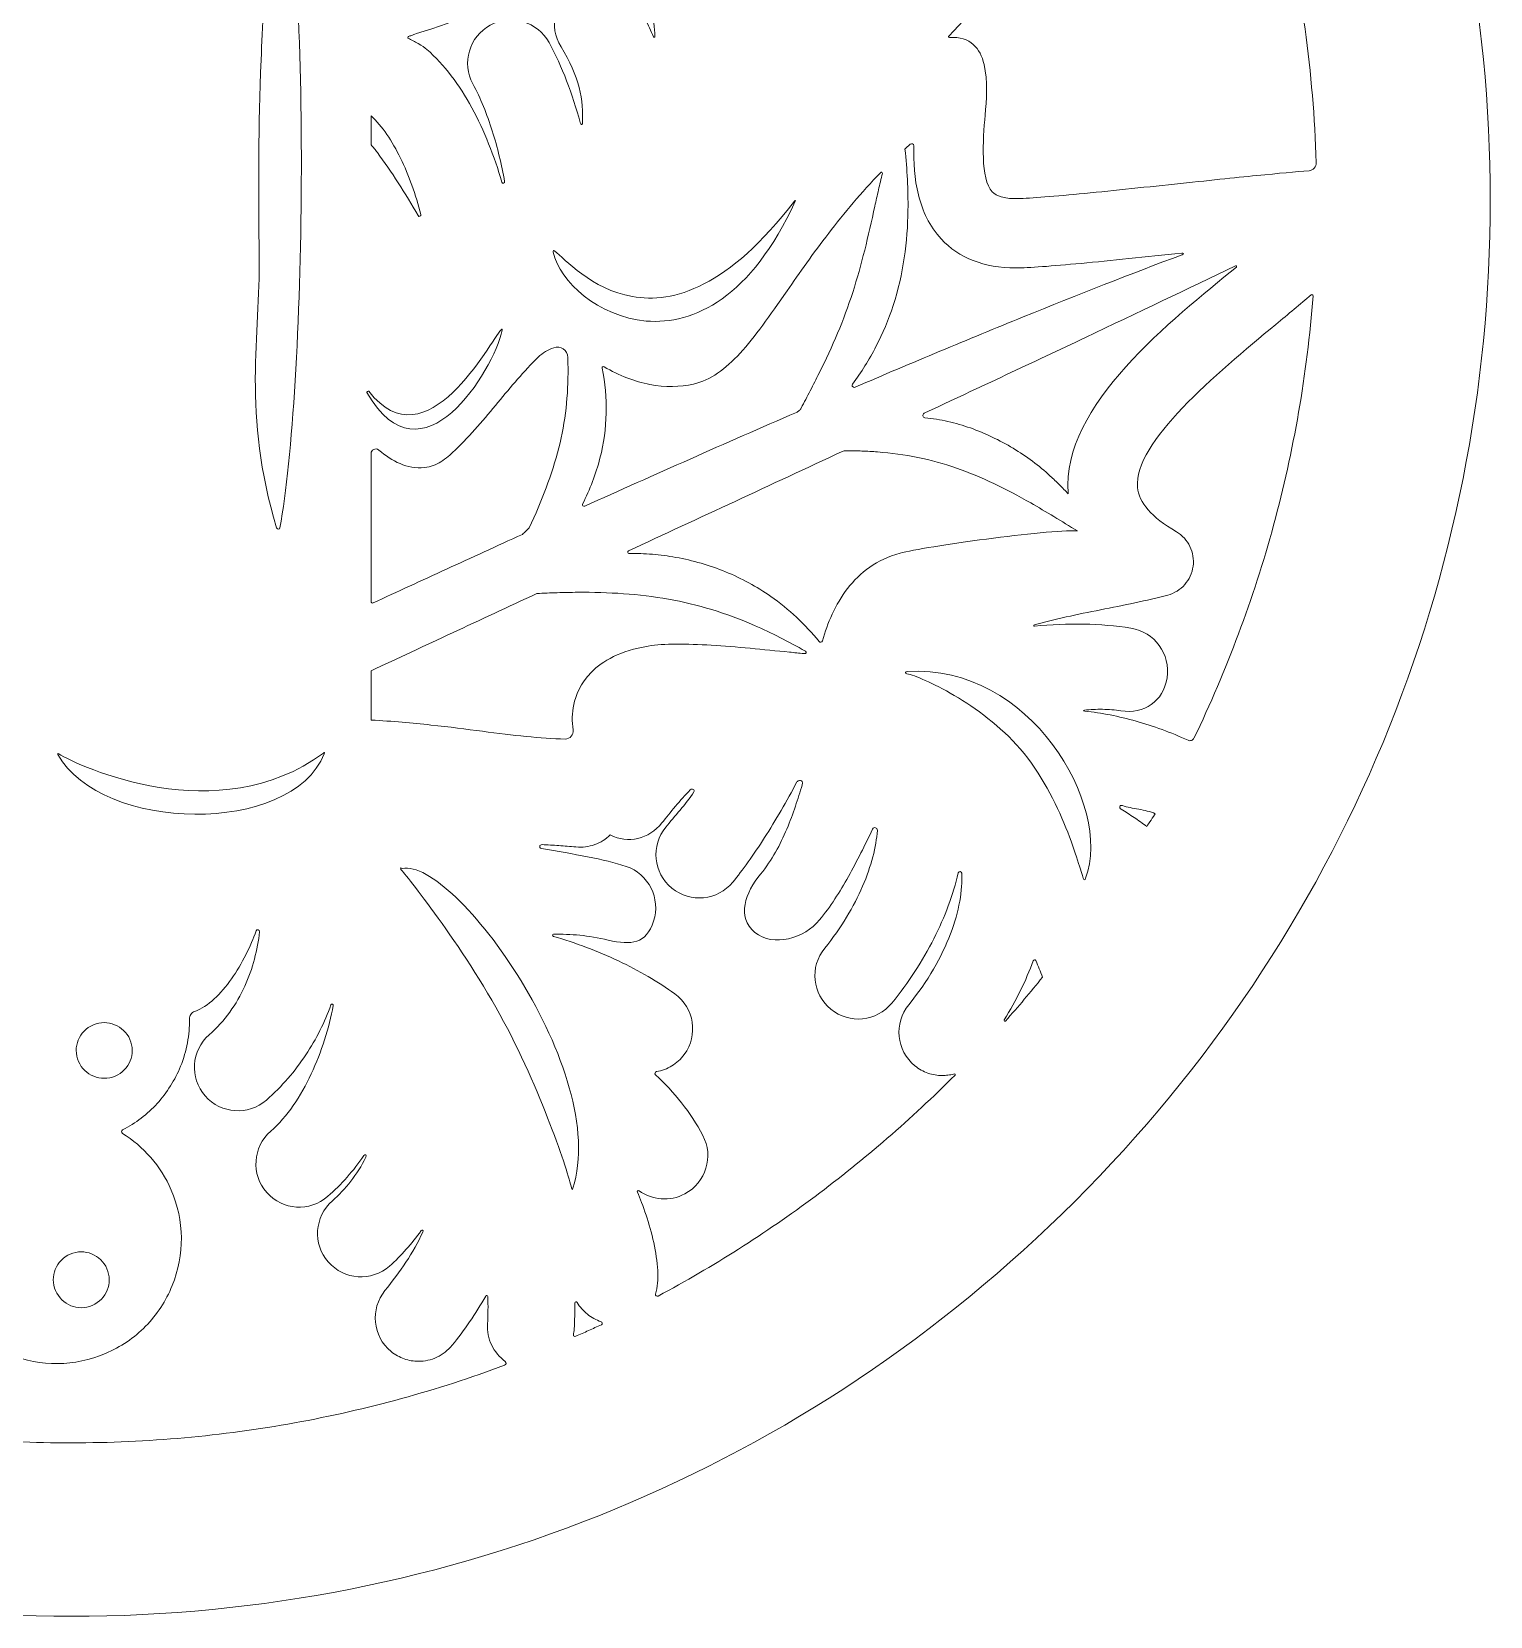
# Model space of a CAD drawing. Header units: inches. Extents: x -5.4 to 2.6, y -17.8 to -7.8.
# Drawn here: x -1.501 to 2.619, y -17.778 to -13.303 of the extents above; entities that cross this region are included whole.
import ezdxf

# ---------------------------------------------------------------- set-up
doc = ezdxf.new("R2010")
doc.units = ezdxf.units.IN
doc.header["$MEASUREMENT"] = 0
doc.layers.add('_U+0421_U+043B_U+043E_U+0439 1', color=7, linetype='Continuous')

msp = doc.modelspace()

# ---------------------------------------------------------------- linework, layer by layer
at = {"layer": '_U+0421_U+043B_U+043E_U+0439 1', "lineweight": 0}
for points, knots in [([(1.445, -10.9503), (1.3143, -10.8198), (1.1761, -10.6995), (1.0313, -10.5897), (0.8866, -10.4799), (0.7353, -10.3806), (0.5785, -10.2922), (0.5759, -10.2907), (0.5754, -10.2881), (0.5762, -10.2859), (0.577, -10.2838), (0.5792, -10.2822), (0.5821, -10.2829), (0.7419, -10.3209), (0.8927, -10.327), (1.0205, -10.283), (1.1482, -10.2391), (1.2529, -10.1452), (1.3204, -9.9834), (1.3566, -9.897), (1.3389, -9.816), (1.2886, -9.6968), (1.2384, -9.5777), (1.1556, -9.4203), (1.0616, -9.1813), (1.0215, -9.0788), (1.0332, -8.9509), (1.0645, -8.8196), (1.0959, -8.6884), (1.1468, -8.5539), (1.1851, -8.4382), (1.3343, -7.9853), (0.9437, -7.7676), (0.4529, -7.7972), (-0.0379, -7.8268), (-0.6288, -8.1036), (-0.8802, -8.6395), (-0.8811, -8.6413), (-0.8839, -8.6425), (-0.887, -8.6428), (-0.89, -8.6432), (-0.8932, -8.6426), (-0.8948, -8.6411), (-0.9608, -8.5771), (-1.0371, -8.5276), (-1.1199, -8.4941), (-1.2027, -8.4606), (-1.292, -8.4431), (-1.384, -8.4431), (-1.473, -8.4431), (-1.5596, -8.4596), (-1.6402, -8.4912), (-1.7208, -8.5227), (-1.7955, -8.5693), (-1.8609, -8.6295), (-1.865, -8.6332), (-1.8703, -8.6345), (-1.8751, -8.6336), (-1.88, -8.6326), (-1.8844, -8.6295), (-1.8867, -8.6244), (-2.1372, -8.0878), (-2.7284, -7.8105), (-3.2196, -7.7805), (-3.7109, -7.7505), (-4.1021, -7.9679), (-3.9526, -8.4207), (-3.9143, -8.5365), (-3.8634, -8.6712), (-3.8321, -8.8025), (-3.8007, -8.9338), (-3.789, -9.0617), (-3.8291, -9.1642), (-3.9233, -9.4033), (-4.0061, -9.5605), (-4.0564, -9.6796), (-4.1066, -9.7987), (-4.1243, -9.8797), (-4.0884, -9.9663), (-4.0169, -10.1378), (-3.9038, -10.233), (-3.7658, -10.2733), (-3.6278, -10.3136), (-3.4649, -10.2991), (-3.2938, -10.2511), (-3.2921, -10.2506), (-3.2909, -10.2515), (-3.2904, -10.2527), (-3.2899, -10.2538), (-3.2902, -10.2553), (-3.2917, -10.2561), (-3.4607, -10.3474), (-3.6236, -10.4512), (-3.7792, -10.567), (-3.9348, -10.6829), (-4.083, -10.8108), (-4.2227, -10.9503), (-4.6013, -11.328), (-4.8948, -11.7679), (-5.0937, -12.247), (-5.2926, -12.726), (-5.3969, -13.2441), (-5.3969, -13.7781), (-5.3969, -14.3123), (-5.2926, -14.8306), (-5.0937, -15.3097), (-4.8948, -15.7888), (-4.6013, -16.2287), (-4.2227, -16.6064), (-3.8442, -16.984), (-3.4034, -17.2768), (-2.9234, -17.4753), (-2.4434, -17.6737), (-1.9242, -17.7778), (-1.3889, -17.7778), (-0.8536, -17.7778), (-0.3344, -17.6737), (0.1456, -17.4753), (0.6256, -17.2768), (1.0664, -16.984), (1.445, -16.6064), (1.8235, -16.2287), (2.117, -15.7888), (2.316, -15.3097), (2.5149, -14.8306), (2.6191, -14.3123), (2.6191, -13.7781), (2.6191, -13.2441), (2.5149, -12.726), (2.316, -12.247), (2.117, -11.7679), (1.8235, -11.328), (1.445, -10.9503)], [0, 0, 0, 0, 1, 1, 1, 2, 2, 2, 3, 3, 3, 4, 4, 4, 5, 5, 5, 6, 6, 6, 7, 7, 7, 8, 8, 8, 9, 9, 9, 10, 10, 10, 11, 11, 11, 12, 12, 12, 13, 13, 13, 14, 14, 14, 15, 15, 15, 16, 16, 16, 17, 17, 17, 18, 18, 18, 19, 19, 19, 20, 20, 20, 21, 21, 21, 22, 22, 22, 23, 23, 23, 24, 24, 24, 25, 25, 25, 26, 26, 26, 27, 27, 27, 28, 28, 28, 29, 29, 29, 30, 30, 30, 31, 31, 31, 32, 32, 32, 33, 33, 33, 34, 34, 34, 35, 35, 35, 36, 36, 36, 37, 37, 37, 38, 38, 38, 39, 39, 39, 40, 40, 40, 41, 41, 41, 42, 42, 42, 43, 43, 43, 44, 44, 44, 44]), ([(1.2188, -11.425), (1.294, -11.5079), (1.3654, -11.5944), (1.4325, -11.6842), (1.4996, -11.774), (1.5626, -11.8671), (1.6208, -11.9631), (1.6254, -11.9706), (1.6283, -11.9789), (1.6296, -11.9874), (1.6308, -11.9959), (1.6303, -12.0046), (1.628, -12.0131), (1.5723, -12.2202), (1.4787, -12.4314), (1.3623, -12.6294), (1.246, -12.8274), (1.1069, -13.0121), (0.9602, -13.1663), (0.9593, -13.1672), (0.9577, -13.1676), (0.9564, -13.1674), (0.955, -13.1672), (0.9538, -13.1665), (0.9536, -13.1654), (0.9506, -13.1472), (0.9434, -13.1297), (0.9327, -13.1144), (0.9219, -13.0992), (0.9076, -13.0862), (0.8901, -13.077), (0.8603, -13.0612), (0.8269, -13.0588), (0.7969, -13.0679), (0.7669, -13.077), (0.7404, -13.0975), (0.7245, -13.1273), (0.7105, -13.1533), (0.6956, -13.1778), (0.68, -13.2006), (0.6644, -13.2235), (0.6481, -13.2448), (0.6313, -13.2643), (0.6302, -13.2656), (0.6287, -13.2656), (0.6275, -13.2649), (0.6264, -13.2642), (0.6256, -13.2628), (0.6261, -13.2612), (0.6448, -13.2023), (0.6592, -13.144), (0.6691, -13.0871), (0.6789, -13.0301), (0.6841, -12.9744), (0.6845, -12.9206), (0.6847, -12.8888), (0.6733, -12.8587), (0.654, -12.8357), (0.6346, -12.8127), (0.6073, -12.7968), (0.5757, -12.7933), (0.5387, -12.7893), (0.5045, -12.8018), (0.4797, -12.8242), (0.4549, -12.8467), (0.4393, -12.8791), (0.4393, -12.915), (0.4393, -12.9343), (0.4385, -12.9537), (0.4369, -12.9732), (0.4354, -12.9927), (0.4331, -13.0124), (0.4304, -13.0322), (0.4301, -13.034), (0.4289, -13.0351), (0.4275, -13.0355), (0.4261, -13.0358), (0.4245, -13.0354), (0.4234, -13.0341), (0.4045, -13.0117), (0.3788, -12.9972), (0.3513, -12.992), (0.3238, -12.9869), (0.2943, -12.9912), (0.2679, -13.0063), (0.2388, -13.0231), (0.2191, -13.0502), (0.211, -13.0804), (0.2028, -13.1107), (0.2061, -13.1441), (0.2229, -13.1736), (0.2349, -13.1941), (0.2435, -13.217), (0.2494, -13.2412), (0.2552, -13.2653), (0.2583, -13.2907), (0.2593, -13.3162), (0.2593, -13.3174), (0.2585, -13.3183), (0.2575, -13.3185), (0.2565, -13.3187), (0.2554, -13.3183), (0.2549, -13.3171), (0.2481, -13.3005), (0.2403, -13.2838), (0.2315, -13.267), (0.2227, -13.2501), (0.2128, -13.233), (0.2019, -13.2156), (0.1841, -13.1868), (0.1563, -13.1681), (0.1257, -13.1611), (0.0951, -13.1541), (0.0617, -13.1587), (0.0329, -13.1766), (0.0044, -13.1946), (-0.0143, -13.2225), (-0.0214, -13.2531), (-0.0285, -13.2836), (-0.024, -13.3168), (-0.0061, -13.3454), (0.0196, -13.3864), (0.0356, -13.4246), (0.0448, -13.4604), (0.0539, -13.4962), (0.0561, -13.5298), (0.0542, -13.5617), (0.054, -13.5643), (0.053, -13.5652), (0.0517, -13.5648), (0.0505, -13.5643), (0.0491, -13.5625), (0.0483, -13.5596), (0.0373, -13.5193), (0.0245, -13.4796), (0.0098, -13.4416), (-0.0049, -13.4036), (-0.0214, -13.3673), (-0.0399, -13.3337), (-0.056, -13.3041), (-0.0826, -13.2838), (-0.1126, -13.2748), (-0.1427, -13.2658), (-0.1761, -13.2683), (-0.2059, -13.2844), (-0.2355, -13.3005), (-0.2559, -13.3272), (-0.2648, -13.3573), (-0.2738, -13.3873), (-0.2714, -13.4207), (-0.2552, -13.4503), (-0.2334, -13.4905), (-0.2152, -13.5358), (-0.2003, -13.5829), (-0.1854, -13.6299), (-0.1739, -13.6787), (-0.1655, -13.726), (-0.1651, -13.7285), (-0.1667, -13.7301), (-0.1685, -13.7306), (-0.1704, -13.731), (-0.1725, -13.7302), (-0.1732, -13.7278), (-0.1947, -13.6544), (-0.2229, -13.5824), (-0.2581, -13.5178), (-0.2933, -13.4532), (-0.3355, -13.3962), (-0.3852, -13.3527), (-0.3908, -13.348), (-0.3998, -13.342), (-0.4095, -13.3363), (-0.4191, -13.3306), (-0.4294, -13.3252), (-0.4373, -13.3217), (-0.4384, -13.3213), (-0.4388, -13.3202), (-0.4387, -13.319), (-0.4386, -13.3179), (-0.438, -13.3168), (-0.4369, -13.3164), (-0.4345, -13.3153), (-0.4318, -13.3143), (-0.4283, -13.3131), (-0.4248, -13.3118), (-0.4204, -13.3103), (-0.4145, -13.3083), (-0.1827, -13.2356), (0.0372, -13.1259), (0.2358, -12.9857), (0.4344, -12.8455), (0.6117, -12.6748), (0.7582, -12.4799), (0.8756, -12.3238), (0.9717, -12.1564), (1.0457, -11.9806), (1.1197, -11.8047), (1.1716, -11.6204), (1.2004, -11.4306), (1.2011, -11.4262), (1.2042, -11.4231), (1.2078, -11.422), (1.2115, -11.4209), (1.2158, -11.4217), (1.2188, -11.425)], [0, 0, 0, 0, 1, 1, 1, 2, 2, 2, 3, 3, 3, 4, 4, 4, 5, 5, 5, 6, 6, 6, 7, 7, 7, 8, 8, 8, 9, 9, 9, 10, 10, 10, 11, 11, 11, 12, 12, 12, 13, 13, 13, 14, 14, 14, 15, 15, 15, 16, 16, 16, 17, 17, 17, 18, 18, 18, 19, 19, 19, 20, 20, 20, 21, 21, 21, 22, 22, 22, 23, 23, 23, 24, 24, 24, 25, 25, 25, 26, 26, 26, 27, 27, 27, 28, 28, 28, 29, 29, 29, 30, 30, 30, 31, 31, 31, 32, 32, 32, 33, 33, 33, 34, 34, 34, 35, 35, 35, 36, 36, 36, 37, 37, 37, 38, 38, 38, 39, 39, 39, 40, 40, 40, 41, 41, 41, 42, 42, 42, 43, 43, 43, 44, 44, 44, 45, 45, 45, 46, 46, 46, 47, 47, 47, 48, 48, 48, 49, 49, 49, 50, 50, 50, 51, 51, 51, 52, 52, 52, 53, 53, 53, 54, 54, 54, 55, 55, 55, 56, 56, 56, 57, 57, 57, 58, 58, 58, 59, 59, 59, 60, 60, 60, 61, 61, 61, 62, 62, 62, 63, 63, 63, 64, 64, 64, 65, 65, 65, 66, 66, 66, 67, 67, 67, 68, 68, 68, 68]), ([(1.7747, -12.2445), (1.8809, -12.4615), (1.9653, -12.6909), (2.025, -12.9299), (2.0847, -13.1689), (2.1198, -13.4175), (2.1272, -13.6727), (2.1274, -13.6786), (2.1253, -13.684), (2.1216, -13.688), (2.118, -13.6921), (2.1129, -13.6948), (2.107, -13.6953), (2.0695, -13.6983), (2.0215, -13.7028), (1.9594, -13.709), (1.8972, -13.7152), (1.8209, -13.7232), (1.7268, -13.7332), (1.6362, -13.7427), (1.5396, -13.753), (1.4579, -13.7609), (1.3762, -13.7687), (1.3094, -13.7742), (1.2784, -13.7742), (1.2621, -13.7742), (1.2484, -13.7725), (1.2373, -13.7692), (1.2263, -13.7659), (1.2179, -13.761), (1.212, -13.7547), (1.1949, -13.7364), (1.1884, -13.7002), (1.187, -13.6596), (1.1855, -13.6189), (1.189, -13.5739), (1.192, -13.5381), (1.1953, -13.4978), (1.2001, -13.4411), (1.1891, -13.3954), (1.178, -13.3498), (1.1512, -13.3152), (1.0913, -13.319), (1.0902, -13.319), (1.0893, -13.3185), (1.0889, -13.3177), (1.0885, -13.3169), (1.0885, -13.3159), (1.0893, -13.3151), (1.2373, -13.1616), (1.3681, -12.9942), (1.4799, -12.8152), (1.5918, -12.6362), (1.6848, -12.4456), (1.7574, -12.2455), (1.7588, -12.2416), (1.7622, -12.2395), (1.7657, -12.2393), (1.7692, -12.2391), (1.7728, -12.2408), (1.7747, -12.2445)], [0, 0, 0, 0, 1, 1, 1, 2, 2, 2, 3, 3, 3, 4, 4, 4, 5, 5, 5, 6, 6, 6, 7, 7, 7, 8, 8, 8, 9, 9, 9, 10, 10, 10, 11, 11, 11, 12, 12, 12, 13, 13, 13, 14, 14, 14, 15, 15, 15, 16, 16, 16, 17, 17, 17, 18, 18, 18, 19, 19, 19, 20, 20, 20, 20]), ([(-0.806, -12.7607), (-0.8059, -12.7595), (-0.805, -12.7588), (-0.8041, -12.7587), (-0.8031, -12.7586), (-0.8022, -12.759), (-0.8019, -12.7602), (-0.7564, -12.95), (-0.7379, -13.3378), (-0.7398, -13.7272), (-0.7417, -14.1166), (-0.7641, -14.5076), (-0.8002, -14.7037), (-0.8007, -14.7061), (-0.8026, -14.7074), (-0.8046, -14.7074), (-0.8066, -14.7075), (-0.8087, -14.7064), (-0.8094, -14.7041), (-0.8582, -14.5431), (-0.8699, -14.4068), (-0.8697, -14.283), (-0.8694, -14.1592), (-0.8573, -14.0478), (-0.8585, -13.9367), (-0.8609, -13.7679), (-0.8616, -13.6044), (-0.8548, -13.4178), (-0.848, -13.2312), (-0.8337, -13.0216), (-0.806, -12.7607)], [0, 0, 0, 0, 1, 1, 1, 2, 2, 2, 3, 3, 3, 4, 4, 4, 5, 5, 5, 6, 6, 6, 7, 7, 7, 8, 8, 8, 9, 9, 9, 10, 10, 10, 10]), ([(-0.4019, -13.819), (-0.4013, -13.8214), (-0.4026, -13.8233), (-0.4045, -13.8241), (-0.4063, -13.8248), (-0.4086, -13.8244), (-0.4098, -13.8222), (-0.4277, -13.7906), (-0.4467, -13.7596), (-0.4661, -13.7297), (-0.4855, -13.6997), (-0.5053, -13.6708), (-0.5249, -13.6435), (-0.5275, -13.6396), (-0.5305, -13.6359), (-0.5335, -13.6324), (-0.5366, -13.6289), (-0.5398, -13.6256), (-0.5429, -13.6225), (-0.5429, -13.6225), (-0.5429, -13.5815), (-0.5429, -13.5815), (-0.5429, -13.5815), (-0.5429, -13.5405), (-0.5429, -13.5405), (-0.5108, -13.5697), (-0.483, -13.6114), (-0.4595, -13.6598), (-0.4359, -13.7081), (-0.4167, -13.7631), (-0.4019, -13.819)], [0, 0, 0, 0, 1, 1, 1, 2, 2, 2, 3, 3, 3, 4, 4, 4, 5, 5, 5, 6, 6, 6, 7, 7, 7, 8, 8, 8, 9, 9, 9, 10, 10, 10, 10]), ([(1.0679, -13.8879), (1.0931, -13.915), (1.1233, -13.9355), (1.1585, -13.9492), (1.1937, -13.9629), (1.2337, -13.9698), (1.2784, -13.9698), (1.3148, -13.9698), (1.3811, -13.9647), (1.4638, -13.9569), (1.5464, -13.9491), (1.6455, -13.9386), (1.7473, -13.9279), (1.7505, -13.9274), (1.7522, -13.928), (1.7524, -13.9291), (1.7526, -13.9301), (1.7512, -13.9316), (1.7482, -13.9327), (1.6048, -13.9864), (1.4542, -14.0456), (1.2993, -14.1084), (1.1444, -14.1713), (0.9852, -14.2379), (0.8246, -14.3066), (0.8218, -14.3078), (0.8191, -14.3068), (0.8176, -14.3049), (0.8161, -14.303), (0.8158, -14.3002), (0.8176, -14.2977), (0.8421, -14.2645), (0.8644, -14.229), (0.8837, -14.1918), (0.903, -14.1547), (0.9194, -14.1158), (0.9322, -14.0757), (0.9466, -14.0316), (0.9568, -13.9866), (0.9635, -13.9415), (0.9702, -13.8964), (0.9735, -13.8512), (0.9741, -13.8067), (0.9744, -13.7777), (0.9739, -13.749), (0.9724, -13.7203), (0.971, -13.6917), (0.9687, -13.6631), (0.9654, -13.6344), (0.968, -13.6321), (0.9705, -13.6298), (0.973, -13.6274), (0.9755, -13.6251), (0.978, -13.6227), (0.9806, -13.6205), (0.9825, -13.6188), (0.985, -13.6186), (0.987, -13.6196), (0.989, -13.6205), (0.9905, -13.6225), (0.9904, -13.625), (0.9896, -13.6708), (0.9924, -13.7186), (1.0036, -13.7639), (1.0148, -13.8092), (1.0346, -13.8521), (1.0679, -13.8879)], [0, 0, 0, 0, 1, 1, 1, 2, 2, 2, 3, 3, 3, 4, 4, 4, 5, 5, 5, 6, 6, 6, 7, 7, 7, 8, 8, 8, 9, 9, 9, 10, 10, 10, 11, 11, 11, 12, 12, 12, 13, 13, 13, 14, 14, 14, 15, 15, 15, 16, 16, 16, 17, 17, 17, 18, 18, 18, 19, 19, 19, 20, 20, 20, 21, 21, 21, 22, 22, 22, 22]), ([(0.8803, -13.7957), (0.8711, -13.8379), (0.8619, -13.8792), (0.8517, -13.9197), (0.8416, -13.9602), (0.8306, -13.9999), (0.8181, -14.0388), (0.8055, -14.0777), (0.7912, -14.116), (0.7753, -14.154), (0.7594, -14.192), (0.7418, -14.2297), (0.7229, -14.2674), (0.7148, -14.2838), (0.7064, -14.3001), (0.6979, -14.3165), (0.6895, -14.3329), (0.6808, -14.3493), (0.6721, -14.3659), (0.6707, -14.3685), (0.6689, -14.3709), (0.6667, -14.3729), (0.6646, -14.3749), (0.6621, -14.3766), (0.6593, -14.3778), (0.5589, -14.4213), (0.4584, -14.4654), (0.3584, -14.5097), (0.2584, -14.554), (0.159, -14.5985), (0.0608, -14.6428), (0.0589, -14.6436), (0.057, -14.6431), (0.0558, -14.6418), (0.0546, -14.6405), (0.0541, -14.6385), (0.055, -14.6366), (0.0653, -14.6161), (0.0747, -14.595), (0.0829, -14.5733), (0.0911, -14.5517), (0.0982, -14.5295), (0.104, -14.5068), (0.1149, -14.4655), (0.1207, -14.4226), (0.1215, -14.3797), (0.1224, -14.3369), (0.1185, -14.294), (0.11, -14.2527), (0.1096, -14.2511), (0.1103, -14.2497), (0.1114, -14.2489), (0.1125, -14.2481), (0.1141, -14.248), (0.1155, -14.2488), (0.158, -14.2742), (0.202, -14.2909), (0.245, -14.299), (0.2879, -14.3071), (0.3299, -14.3066), (0.3685, -14.2977), (0.4163, -14.2867), (0.458, -14.256), (0.4999, -14.2104), (0.5417, -14.1649), (0.5839, -14.1045), (0.6327, -14.0343), (0.6675, -13.9844), (0.7063, -13.9289), (0.75, -13.872), (0.7937, -13.815), (0.8424, -13.7565), (0.8969, -13.7004), (0.898, -13.6994), (0.8993, -13.6993), (0.9004, -13.6999), (0.9014, -13.7005), (0.9021, -13.7017), (0.9018, -13.7031), (0.898, -13.7186), (0.8944, -13.7341), (0.8908, -13.7496), (0.8872, -13.765), (0.8838, -13.7804), (0.8803, -13.7957)], [0, 0, 0, 0, 1, 1, 1, 2, 2, 2, 3, 3, 3, 4, 4, 4, 5, 5, 5, 6, 6, 6, 7, 7, 7, 8, 8, 8, 9, 9, 9, 10, 10, 10, 11, 11, 11, 12, 12, 12, 13, 13, 13, 14, 14, 14, 15, 15, 15, 16, 16, 16, 17, 17, 17, 18, 18, 18, 19, 19, 19, 20, 20, 20, 21, 21, 21, 22, 22, 22, 23, 23, 23, 24, 24, 24, 25, 25, 25, 26, 26, 26, 27, 27, 27, 28, 28, 28, 28]), ([(-0.028, -13.9258), (-0.0285, -13.9233), (-0.0285, -13.9217), (-0.0278, -13.9211), (-0.0271, -13.9204), (-0.0258, -13.9208), (-0.0237, -13.9224), (0.0042, -13.9436), (0.08, -14.0304), (0.1955, -14.0508), (0.3111, -14.0712), (0.4665, -14.0253), (0.6536, -13.781), (0.6546, -13.7798), (0.6554, -13.7792), (0.6558, -13.7793), (0.6562, -13.7794), (0.6563, -13.78), (0.6557, -13.7813), (0.5308, -14.054), (0.3693, -14.1312), (0.2343, -14.1198), (0.0993, -14.1083), (-0.0092, -14.0081), (-0.028, -13.9258)], [0, 0, 0, 0, 1, 1, 1, 2, 2, 2, 3, 3, 3, 4, 4, 4, 5, 5, 5, 6, 6, 6, 7, 7, 7, 8, 8, 8, 8]), ([(1.4264, -14.6056), (1.4265, -14.606), (1.4265, -14.6064), (1.4266, -14.6069), (1.4267, -14.6073), (1.4267, -14.6078), (1.4268, -14.6082), (1.4187, -14.5994), (1.4105, -14.5908), (1.4021, -14.5824), (1.3937, -14.5739), (1.385, -14.5656), (1.3762, -14.5575), (1.344, -14.5285), (1.3088, -14.502), (1.271, -14.4791), (1.2331, -14.4562), (1.1927, -14.4368), (1.1503, -14.4219), (1.1297, -14.4144), (1.1085, -14.4083), (1.087, -14.4036), (1.0656, -14.3988), (1.0438, -14.3953), (1.022, -14.3931), (1.0186, -14.3927), (1.0165, -14.3903), (1.016, -14.3875), (1.0155, -14.3848), (1.0166, -14.3818), (1.0197, -14.3804), (1.1751, -14.3077), (1.328, -14.236), (1.4755, -14.1662), (1.623, -14.0965), (1.7652, -14.0287), (1.8994, -13.9639), (1.9005, -13.9633), (1.9016, -13.9638), (1.9021, -13.9647), (1.9026, -13.9655), (1.9026, -13.9667), (1.9017, -13.9675), (1.8126, -14.0407), (1.6888, -14.1385), (1.5898, -14.2489), (1.4907, -14.3593), (1.4164, -14.4822), (1.4264, -14.6056)], [0, 0, 0, 0, 1, 1, 1, 2, 2, 2, 3, 3, 3, 4, 4, 4, 5, 5, 5, 6, 6, 6, 7, 7, 7, 8, 8, 8, 9, 9, 9, 10, 10, 10, 11, 11, 11, 12, 12, 12, 13, 13, 13, 14, 14, 14, 15, 15, 15, 16, 16, 16, 16]), ([(1.782, -15.298), (1.7805, -15.301), (1.7779, -15.3032), (1.7749, -15.3043), (1.7719, -15.3054), (1.7685, -15.3053), (1.7653, -15.3039), (1.7165, -15.2815), (1.6673, -15.2635), (1.6184, -15.2497), (1.5695, -15.236), (1.5209, -15.2266), (1.4735, -15.2215), (1.4715, -15.2213), (1.4702, -15.2207), (1.47, -15.2201), (1.4698, -15.2195), (1.4706, -15.219), (1.4726, -15.2187), (1.4887, -15.2169), (1.5063, -15.2161), (1.5239, -15.2163), (1.5415, -15.2166), (1.559, -15.2179), (1.5749, -15.2203), (1.6081, -15.2257), (1.6383, -15.2191), (1.6614, -15.2029), (1.6845, -15.1866), (1.7007, -15.1608), (1.7058, -15.1276), (1.7112, -15.0942), (1.7024, -15.0617), (1.6839, -15.0363), (1.6654, -15.0109), (1.6372, -14.9925), (1.6037, -14.9871), (1.5611, -14.9806), (1.5161, -14.9767), (1.4704, -14.9758), (1.4246, -14.9749), (1.378, -14.9768), (1.3319, -14.9819), (1.3307, -14.982), (1.3299, -14.9812), (1.3297, -14.9803), (1.3295, -14.9794), (1.3299, -14.9784), (1.3311, -14.978), (1.3876, -14.9617), (1.4524, -14.9485), (1.5177, -14.9354), (1.583, -14.9223), (1.6489, -14.9095), (1.7077, -14.8939), (1.7268, -14.8888), (1.7434, -14.8782), (1.7559, -14.864), (1.7684, -14.8497), (1.7769, -14.8319), (1.7795, -14.8124), (1.7822, -14.7929), (1.7789, -14.7735), (1.7707, -14.7565), (1.7624, -14.7395), (1.7493, -14.7248), (1.7322, -14.7148), (1.6972, -14.6944), (1.6706, -14.6736), (1.6523, -14.6527), (1.634, -14.6318), (1.624, -14.6107), (1.6223, -14.5895), (1.6169, -14.5258), (1.6723, -14.4459), (1.7502, -14.3644), (1.8281, -14.2828), (1.9285, -14.1996), (2.013, -14.1294), (2.0309, -14.1147), (2.0481, -14.1005), (2.0648, -14.0866), (2.0814, -14.0727), (2.0974, -14.0592), (2.1129, -14.0458), (2.1141, -14.0449), (2.1155, -14.0448), (2.1166, -14.0454), (2.1177, -14.046), (2.1185, -14.0472), (2.1184, -14.0487), (2.1015, -14.2709), (2.0636, -14.4874), (2.0069, -14.6962), (1.9501, -14.905), (1.8744, -15.1062), (1.782, -15.298)], [0, 0, 0, 0, 1, 1, 1, 2, 2, 2, 3, 3, 3, 4, 4, 4, 5, 5, 5, 6, 6, 6, 7, 7, 7, 8, 8, 8, 9, 9, 9, 10, 10, 10, 11, 11, 11, 12, 12, 12, 13, 13, 13, 14, 14, 14, 15, 15, 15, 16, 16, 16, 17, 17, 17, 18, 18, 18, 19, 19, 19, 20, 20, 20, 21, 21, 21, 22, 22, 22, 23, 23, 23, 24, 24, 24, 25, 25, 25, 26, 26, 26, 27, 27, 27, 28, 28, 28, 29, 29, 29, 30, 30, 30, 31, 31, 31, 32, 32, 32, 32]), ([(-0.1753, -14.1444), (-0.1739, -14.143), (-0.1731, -14.1424), (-0.1727, -14.1426), (-0.1722, -14.1427), (-0.1722, -14.1437), (-0.1726, -14.1455), (-0.185, -14.2031), (-0.2417, -14.3146), (-0.3147, -14.378), (-0.3877, -14.4414), (-0.4769, -14.4568), (-0.5545, -14.3221), (-0.5551, -14.3211), (-0.5541, -14.3196), (-0.5528, -14.3186), (-0.5515, -14.3176), (-0.5498, -14.3172), (-0.549, -14.3182), (-0.4676, -14.4232), (-0.3815, -14.3875), (-0.3121, -14.3217), (-0.2427, -14.2559), (-0.19, -14.1599), (-0.1753, -14.1444)], [0, 0, 0, 0, 1, 1, 1, 2, 2, 2, 3, 3, 3, 4, 4, 4, 5, 5, 5, 6, 6, 6, 7, 7, 7, 8, 8, 8, 8]), ([(-0.0268, -14.1951), (-0.0172, -14.1918), (-0.0074, -14.1936), (0.0001, -14.1988), (0.0075, -14.204), (0.0127, -14.2125), (0.013, -14.2226), (0.0132, -14.2275), (0.0134, -14.2324), (0.0135, -14.2372), (0.0136, -14.242), (0.0136, -14.2469), (0.0137, -14.2517), (0.014, -14.2906), (0.0123, -14.3287), (0.0081, -14.3663), (0.0038, -14.4039), (-0.0029, -14.4409), (-0.0124, -14.4775), (-0.0221, -14.5155), (-0.0341, -14.5532), (-0.0481, -14.5908), (-0.0622, -14.6284), (-0.0781, -14.6659), (-0.0958, -14.7034), (-0.0991, -14.7066), (-0.1023, -14.7098), (-0.1055, -14.7129), (-0.1086, -14.716), (-0.1118, -14.7192), (-0.1152, -14.7224), (-0.1877, -14.7554), (-0.2593, -14.7882), (-0.3297, -14.8205), (-0.4, -14.8528), (-0.4692, -14.8846), (-0.5367, -14.9159), (-0.5382, -14.9166), (-0.5397, -14.9164), (-0.5409, -14.9156), (-0.5421, -14.9148), (-0.5429, -14.9135), (-0.5429, -14.9119), (-0.5429, -14.9119), (-0.5429, -14.7032), (-0.5429, -14.7032), (-0.5429, -14.7032), (-0.5429, -14.4946), (-0.5429, -14.4946), (-0.5429, -14.4889), (-0.5396, -14.4845), (-0.5352, -14.4825), (-0.5308, -14.4804), (-0.5253, -14.4806), (-0.5209, -14.4842), (-0.5018, -14.4997), (-0.4819, -14.5134), (-0.4606, -14.5226), (-0.4392, -14.5318), (-0.4164, -14.5365), (-0.3915, -14.5338), (-0.3744, -14.5321), (-0.3593, -14.526), (-0.3453, -14.5173), (-0.3314, -14.5085), (-0.3185, -14.4972), (-0.306, -14.4851), (-0.26, -14.4404), (-0.2215, -14.3945), (-0.1844, -14.3499), (-0.1472, -14.3052), (-0.1113, -14.2618), (-0.0703, -14.2219), (-0.0641, -14.2158), (-0.0572, -14.2105), (-0.0499, -14.206), (-0.0426, -14.2015), (-0.0348, -14.1979), (-0.0268, -14.1951)], [0, 0, 0, 0, 1, 1, 1, 2, 2, 2, 3, 3, 3, 4, 4, 4, 5, 5, 5, 6, 6, 6, 7, 7, 7, 8, 8, 8, 9, 9, 9, 10, 10, 10, 11, 11, 11, 12, 12, 12, 13, 13, 13, 14, 14, 14, 15, 15, 15, 16, 16, 16, 17, 17, 17, 18, 18, 18, 19, 19, 19, 20, 20, 20, 21, 21, 21, 22, 22, 22, 23, 23, 23, 24, 24, 24, 25, 25, 25, 26, 26, 26, 26]), ([(0.7325, -15.0229), (0.7319, -15.0252), (0.7301, -15.0266), (0.7282, -15.0269), (0.7263, -15.0273), (0.7241, -15.0267), (0.7227, -15.0249), (0.7034, -15.0007), (0.6822, -14.9779), (0.6594, -14.9565), (0.6367, -14.9352), (0.6122, -14.9155), (0.5863, -14.8974), (0.5467, -14.8698), (0.5037, -14.8465), (0.4586, -14.828), (0.4134, -14.8095), (0.3662, -14.7958), (0.3182, -14.7873), (0.2963, -14.7833), (0.2742, -14.7804), (0.2521, -14.7786), (0.23, -14.7767), (0.2079, -14.7759), (0.1858, -14.776), (0.1838, -14.776), (0.1825, -14.7747), (0.1822, -14.7732), (0.1818, -14.7717), (0.1824, -14.7699), (0.1842, -14.7691), (0.284, -14.7227), (0.3847, -14.676), (0.4856, -14.6291), (0.5866, -14.5822), (0.6877, -14.5352), (0.7883, -14.4883), (0.79, -14.4875), (0.7918, -14.4869), (0.7936, -14.4865), (0.7955, -14.4861), (0.7973, -14.486), (0.7992, -14.486), (0.8143, -14.4861), (0.8293, -14.4864), (0.8441, -14.4869), (0.859, -14.4875), (0.8737, -14.4883), (0.8882, -14.4895), (0.927, -14.4925), (0.9648, -14.4976), (1.0019, -14.5051), (1.0389, -14.5126), (1.0752, -14.5225), (1.1109, -14.5352), (1.1465, -14.5478), (1.1818, -14.5624), (1.2167, -14.5789), (1.2517, -14.5954), (1.2863, -14.6138), (1.3209, -14.6336), (1.3427, -14.6461), (1.3644, -14.659), (1.3864, -14.6723), (1.4083, -14.6855), (1.4303, -14.6991), (1.4528, -14.7126), (1.4092, -14.7103), (1.3014, -14.7214), (1.1958, -14.7354), (1.0901, -14.7494), (0.9866, -14.7662), (0.9517, -14.7753), (0.8861, -14.7929), (0.8382, -14.8301), (0.8033, -14.8753), (0.7684, -14.9205), (0.7464, -14.9736), (0.7325, -15.0229)], [0, 0, 0, 0, 1, 1, 1, 2, 2, 2, 3, 3, 3, 4, 4, 4, 5, 5, 5, 6, 6, 6, 7, 7, 7, 8, 8, 8, 9, 9, 9, 10, 10, 10, 11, 11, 11, 12, 12, 12, 13, 13, 13, 14, 14, 14, 15, 15, 15, 16, 16, 16, 17, 17, 17, 18, 18, 18, 19, 19, 19, 20, 20, 20, 21, 21, 21, 22, 22, 22, 23, 23, 23, 24, 24, 24, 25, 25, 25, 26, 26, 26, 26]), ([(0.028, -15.2743), (0.029, -15.2812), (0.0269, -15.2878), (0.0229, -15.2926), (0.0188, -15.2974), (0.0127, -15.3004), (0.0056, -15.3003), (-0.0299, -15.2998), (-0.0663, -15.2971), (-0.1047, -15.2931), (-0.1432, -15.2892), (-0.1838, -15.284), (-0.2279, -15.2784), (-0.2736, -15.2725), (-0.3218, -15.2663), (-0.3739, -15.2607), (-0.426, -15.2551), (-0.4819, -15.2501), (-0.5429, -15.2466), (-0.5429, -15.2466), (-0.5429, -15.1774), (-0.5429, -15.1774), (-0.5429, -15.1774), (-0.5429, -15.1081), (-0.5429, -15.1081), (-0.468, -15.0729), (-0.3913, -15.037), (-0.3131, -15.0005), (-0.2349, -14.964), (-0.1552, -14.9269), (-0.0745, -14.8894), (-0.0551, -14.8885), (-0.0358, -14.8876), (-0.0166, -14.887), (0.0026, -14.8864), (0.0217, -14.886), (0.0407, -14.8859), (0.0846, -14.8856), (0.1279, -14.8868), (0.1706, -14.8899), (0.2133, -14.893), (0.2555, -14.898), (0.2971, -14.9054), (0.3387, -14.9128), (0.3797, -14.9226), (0.4202, -14.9349), (0.4607, -14.9472), (0.5007, -14.962), (0.5402, -14.9794), (0.5645, -14.9898), (0.5885, -15.0013), (0.6124, -15.0135), (0.6363, -15.0257), (0.6602, -15.0387), (0.6843, -15.0523), (0.6869, -15.0537), (0.6874, -15.0555), (0.6865, -15.0569), (0.6856, -15.0584), (0.6832, -15.0593), (0.6799, -15.059), (0.6733, -15.0583), (0.6666, -15.0577), (0.6597, -15.057), (0.6529, -15.0563), (0.6461, -15.0556), (0.6391, -15.0549), (0.5665, -15.0476), (0.489, -15.0397), (0.4185, -15.0354), (0.348, -15.0311), (0.2845, -15.0305), (0.24, -15.0378), (0.1611, -15.051), (0.1113, -15.0797), (0.0799, -15.1114), (0.0484, -15.1431), (0.0354, -15.1778), (0.03, -15.2032), (0.0273, -15.2151), (0.026, -15.227), (0.0257, -15.2389), (0.0254, -15.2508), (0.0262, -15.2626), (0.028, -15.2743)], [0, 0, 0, 0, 1, 1, 1, 2, 2, 2, 3, 3, 3, 4, 4, 4, 5, 5, 5, 6, 6, 6, 7, 7, 7, 8, 8, 8, 9, 9, 9, 10, 10, 10, 11, 11, 11, 12, 12, 12, 13, 13, 13, 14, 14, 14, 15, 15, 15, 16, 16, 16, 17, 17, 17, 18, 18, 18, 19, 19, 19, 20, 20, 20, 21, 21, 21, 22, 22, 22, 23, 23, 23, 24, 24, 24, 25, 25, 25, 26, 26, 26, 27, 27, 27, 28, 28, 28, 28]), ([(0.9712, -15.1158), (0.9675, -15.115), (0.9662, -15.1137), (0.9666, -15.1124), (0.9671, -15.1111), (0.9695, -15.11), (0.9732, -15.1098), (1.145, -15.0984), (1.29, -15.1927), (1.3824, -15.3156), (1.4748, -15.4386), (1.5145, -15.5901), (1.4759, -15.693), (1.4746, -15.6964), (1.4737, -15.6982), (1.4727, -15.6983), (1.4718, -15.6983), (1.4708, -15.6967), (1.4694, -15.6931), (1.4634, -15.6777), (1.4485, -15.6209), (1.4202, -15.5507), (1.3919, -15.4806), (1.3504, -15.3971), (1.2911, -15.3283), (1.2357, -15.2641), (1.1659, -15.2131), (1.1049, -15.1771), (1.0439, -15.1411), (0.9916, -15.1201), (0.9712, -15.1158)], [0, 0, 0, 0, 1, 1, 1, 2, 2, 2, 3, 3, 3, 4, 4, 4, 5, 5, 5, 6, 6, 6, 7, 7, 7, 8, 8, 8, 9, 9, 9, 10, 10, 10, 10]), ([(-1.4274, -15.3444), (-1.4282, -15.3431), (-1.4282, -15.3421), (-1.4277, -15.3416), (-1.4273, -15.3412), (-1.4263, -15.3412), (-1.425, -15.3421), (-1.3967, -15.3599), (-1.2843, -15.4143), (-1.1417, -15.4368), (-0.9992, -15.4593), (-0.8263, -15.4498), (-0.6772, -15.3401), (-0.6754, -15.3388), (-0.6745, -15.3383), (-0.6742, -15.3386), (-0.6739, -15.3389), (-0.6743, -15.34), (-0.6751, -15.342), (-0.7214, -15.4584), (-0.879, -15.5137), (-1.0402, -15.5126), (-1.2014, -15.5115), (-1.3663, -15.4539), (-1.4274, -15.3444)], [0, 0, 0, 0, 1, 1, 1, 2, 2, 2, 3, 3, 3, 4, 4, 4, 5, 5, 5, 6, 6, 6, 7, 7, 7, 8, 8, 8, 8]), ([(0.9937, -16.2229), (1.0049, -16.2322), (1.0175, -16.2391), (1.0306, -16.2438), (1.0437, -16.2484), (1.0574, -16.2507), (1.0708, -16.2507), (1.0763, -16.2507), (1.0818, -16.2503), (1.0871, -16.2495), (1.0924, -16.2488), (1.0977, -16.2477), (1.1028, -16.2464), (1.1045, -16.2459), (1.106, -16.2462), (1.1069, -16.2468), (1.1077, -16.2474), (1.1079, -16.2484), (1.1069, -16.2493), (0.9839, -16.3729), (0.8518, -16.4874), (0.7117, -16.5918), (0.5716, -16.6961), (0.4234, -16.7904), (0.2682, -16.8734), (0.2663, -16.8744), (0.2642, -16.8741), (0.2627, -16.8729), (0.2613, -16.8717), (0.2604, -16.8698), (0.2611, -16.8677), (0.2726, -16.8299), (0.2675, -16.776), (0.2557, -16.7224), (0.2438, -16.6689), (0.2251, -16.6157), (0.2096, -16.5796), (0.209, -16.5781), (0.2095, -16.5767), (0.2105, -16.5759), (0.2115, -16.5751), (0.213, -16.5749), (0.2143, -16.5758), (0.2326, -16.5891), (0.2542, -16.597), (0.2766, -16.5988), (0.299, -16.6006), (0.3221, -16.5963), (0.3436, -16.5849), (0.3734, -16.569), (0.394, -16.5426), (0.4032, -16.5126), (0.4124, -16.4827), (0.4102, -16.4493), (0.3944, -16.4195), (0.3772, -16.387), (0.357, -16.3565), (0.3345, -16.328), (0.312, -16.2995), (0.2873, -16.273), (0.2609, -16.2484), (0.2593, -16.2469), (0.2589, -16.2449), (0.2595, -16.2431), (0.26, -16.2414), (0.2615, -16.2399), (0.2637, -16.2395), (0.279, -16.2369), (0.2937, -16.2314), (0.307, -16.2233), (0.3203, -16.2152), (0.3323, -16.2045), (0.3421, -16.1912), (0.3621, -16.1639), (0.3692, -16.1311), (0.3644, -16.1001), (0.3596, -16.0691), (0.3428, -16.0399), (0.3152, -16.0199), (0.2686, -15.9859), (0.2143, -15.9544), (0.156, -15.9269), (0.0976, -15.8994), (0.0352, -15.8758), (-0.0277, -15.8575), (-0.0294, -15.8571), (-0.03, -15.8556), (-0.0299, -15.8543), (-0.0297, -15.853), (-0.0287, -15.8518), (-0.027, -15.8517), (-0.0027, -15.851), (0.0214, -15.8519), (0.0467, -15.8545), (0.0719, -15.8572), (0.0983, -15.8617), (0.1272, -15.8682), (0.1604, -15.8755), (0.187, -15.8782), (0.208, -15.8711), (0.229, -15.8639), (0.2444, -15.847), (0.2552, -15.815), (0.2657, -15.7828), (0.2622, -15.7494), (0.2482, -15.7214), (0.2342, -15.6933), (0.2095, -15.6706), (0.1775, -15.6599), (0.1466, -15.6495), (0.1095, -15.6409), (0.0689, -15.6328), (0.0282, -15.6248), (-0.0161, -15.6173), (-0.0617, -15.6094), (-0.0654, -15.6087), (-0.0668, -15.6059), (-0.0664, -15.6033), (-0.0659, -15.6006), (-0.0636, -15.5982), (-0.0598, -15.5984), (-0.0441, -15.5991), (-0.0283, -15.6001), (-0.0123, -15.6012), (0.0036, -15.6023), (0.0197, -15.6037), (0.0359, -15.6052), (0.0544, -15.6069), (0.0725, -15.6045), (0.089, -15.5986), (0.1056, -15.5927), (0.1206, -15.5833), (0.1331, -15.5711), (0.1582, -15.584), (0.1853, -15.5869), (0.2108, -15.581), (0.2364, -15.575), (0.2603, -15.5601), (0.2791, -15.5374), (0.2909, -15.5227), (0.3036, -15.5065), (0.3171, -15.4903), (0.3305, -15.4742), (0.3446, -15.4582), (0.3592, -15.4438), (0.3617, -15.4412), (0.3652, -15.4413), (0.3675, -15.4427), (0.3699, -15.4441), (0.3712, -15.4468), (0.3694, -15.4495), (0.3577, -15.4673), (0.3441, -15.4845), (0.3302, -15.5011), (0.3164, -15.5177), (0.3024, -15.5337), (0.2898, -15.5491), (0.2683, -15.5752), (0.2596, -15.6076), (0.2627, -15.6387), (0.2658, -15.6699), (0.2808, -15.6999), (0.3069, -15.7214), (0.3331, -15.7428), (0.3654, -15.7516), (0.3966, -15.7485), (0.4278, -15.7454), (0.4579, -15.7304), (0.4793, -15.7043), (0.5066, -15.6711), (0.5376, -15.6275), (0.5689, -15.5787), (0.6002, -15.5298), (0.6317, -15.4757), (0.66, -15.4216), (0.6612, -15.4194), (0.6664, -15.4168), (0.6706, -15.4172), (0.6748, -15.4175), (0.678, -15.4208), (0.6751, -15.4303), (0.6634, -15.4681), (0.6502, -15.5111), (0.6319, -15.5545), (0.6135, -15.598), (0.59, -15.6419), (0.5576, -15.6815), (0.5361, -15.7076), (0.519, -15.738), (0.5138, -15.7674), (0.5086, -15.7967), (0.5153, -15.8248), (0.5414, -15.8463), (0.5675, -15.8678), (0.6026, -15.872), (0.6365, -15.8644), (0.6704, -15.8567), (0.7031, -15.8372), (0.7243, -15.811), (0.755, -15.7736), (0.7816, -15.732), (0.8059, -15.6885), (0.8302, -15.645), (0.8523, -15.5996), (0.874, -15.5546), (0.8757, -15.551), (0.8793, -15.5499), (0.8823, -15.5508), (0.8853, -15.5516), (0.8879, -15.5544), (0.8876, -15.5584), (0.8842, -15.6046), (0.8705, -15.6589), (0.8459, -15.7161), (0.8213, -15.7733), (0.7858, -15.8333), (0.7387, -15.8911), (0.7172, -15.9175), (0.7085, -15.9499), (0.7118, -15.9811), (0.715, -16.0123), (0.7302, -16.0421), (0.7563, -16.0634), (0.7824, -16.0848), (0.8148, -16.0936), (0.846, -16.0904), (0.8772, -16.0873), (0.9072, -16.0721), (0.9287, -16.0458), (0.976, -15.9877), (1.0156, -15.9264), (1.047, -15.8644), (1.0785, -15.8024), (1.1017, -15.7396), (1.1162, -15.6785), (1.1169, -15.6757), (1.1192, -15.6745), (1.1214, -15.6747), (1.1236, -15.6748), (1.1256, -15.6764), (1.1258, -15.6792), (1.1288, -15.7262), (1.1186, -15.786), (1.094, -15.8506), (1.0694, -15.9151), (1.0304, -15.9845), (0.9761, -16.0507), (0.9548, -16.0768), (0.946, -16.1091), (0.9492, -16.1403), (0.9523, -16.1714), (0.9673, -16.2014), (0.9937, -16.2229)], [0, 0, 0, 0, 1, 1, 1, 2, 2, 2, 3, 3, 3, 4, 4, 4, 5, 5, 5, 6, 6, 6, 7, 7, 7, 8, 8, 8, 9, 9, 9, 10, 10, 10, 11, 11, 11, 12, 12, 12, 13, 13, 13, 14, 14, 14, 15, 15, 15, 16, 16, 16, 17, 17, 17, 18, 18, 18, 19, 19, 19, 20, 20, 20, 21, 21, 21, 22, 22, 22, 23, 23, 23, 24, 24, 24, 25, 25, 25, 26, 26, 26, 27, 27, 27, 28, 28, 28, 29, 29, 29, 30, 30, 30, 31, 31, 31, 32, 32, 32, 33, 33, 33, 34, 34, 34, 35, 35, 35, 36, 36, 36, 37, 37, 37, 38, 38, 38, 39, 39, 39, 40, 40, 40, 41, 41, 41, 42, 42, 42, 43, 43, 43, 44, 44, 44, 45, 45, 45, 46, 46, 46, 47, 47, 47, 48, 48, 48, 49, 49, 49, 50, 50, 50, 51, 51, 51, 52, 52, 52, 53, 53, 53, 54, 54, 54, 55, 55, 55, 56, 56, 56, 57, 57, 57, 58, 58, 58, 59, 59, 59, 60, 60, 60, 61, 61, 61, 62, 62, 62, 63, 63, 63, 64, 64, 64, 65, 65, 65, 66, 66, 66, 67, 67, 67, 68, 68, 68, 69, 69, 69, 70, 70, 70, 71, 71, 71, 72, 72, 72, 73, 73, 73, 74, 74, 74, 75, 75, 75, 76, 76, 76, 77, 77, 77, 78, 78, 78, 79, 79, 79, 80, 80, 80, 81, 81, 81, 82, 82, 82, 83, 83, 83, 84, 84, 84, 84]), ([(1.6486, -15.5472), (1.6368, -15.5384), (1.6248, -15.5299), (1.6128, -15.5218), (1.6007, -15.5138), (1.5885, -15.5061), (1.5763, -15.4988), (1.5727, -15.4966), (1.5716, -15.4934), (1.5723, -15.491), (1.5731, -15.4886), (1.5758, -15.4871), (1.5798, -15.4884), (1.5935, -15.4928), (1.6097, -15.4954), (1.626, -15.4984), (1.6422, -15.5015), (1.6585, -15.505), (1.6726, -15.5113), (1.6706, -15.5149), (1.6656, -15.5221), (1.6606, -15.5292), (1.6556, -15.5364), (1.6506, -15.5435), (1.6486, -15.5472)], [0, 0, 0, 0, 1, 1, 1, 2, 2, 2, 3, 3, 3, 4, 4, 4, 5, 5, 5, 6, 6, 6, 7, 7, 7, 8, 8, 8, 8]), ([(-0.4582, -15.6688), (-0.4582, -15.6688), (-0.4589, -15.6666), (-0.4589, -15.6666), (-0.4589, -15.6666), (-0.4596, -15.6643), (-0.4596, -15.6643), (-0.4596, -15.6643), (-0.457, -15.6651), (-0.457, -15.6651), (-0.457, -15.6651), (-0.4545, -15.6659), (-0.4545, -15.6659), (-0.3812, -15.6508), (-0.2344, -15.7945), (-0.1191, -15.9829), (-0.0037, -16.1714), (0.0801, -16.4047), (0.0273, -16.5688), (0.0264, -16.5716), (0.0257, -16.5727), (0.0251, -16.5724), (0.0246, -16.5721), (0.024, -16.5704), (0.0234, -16.5673), (0.0191, -16.5471), (-0.0023, -16.4777), (-0.0373, -16.3869), (-0.0722, -16.2961), (-0.1206, -16.1838), (-0.179, -16.0779), (-0.2389, -15.9691), (-0.3087, -15.8669), (-0.3635, -15.7918), (-0.4184, -15.7167), (-0.4582, -15.6688), (-0.4582, -15.6688)], [0, 0, 0, 0, 1, 1, 1, 2, 2, 2, 3, 3, 3, 4, 4, 4, 5, 5, 5, 6, 6, 6, 7, 7, 7, 8, 8, 8, 9, 9, 9, 10, 10, 10, 11, 11, 11, 12, 12, 12, 12]), ([(-1.3889, -17.2879), (-1.4944, -17.2879), (-1.5988, -17.2832), (-1.702, -17.2741), (-1.8052, -17.2649), (-1.9072, -17.2514), (-2.0076, -17.2336), (-2.0107, -17.2331), (-2.0103, -17.232), (-2.0081, -17.2308), (-2.0058, -17.2297), (-2.0016, -17.2285), (-1.9968, -17.2279), (-1.9267, -17.2191), (-1.8618, -17.1894), (-1.8097, -17.1444), (-1.7575, -17.0993), (-1.7183, -17.0389), (-1.6998, -16.9687), (-1.6985, -16.9641), (-1.695, -16.9609), (-1.691, -16.9598), (-1.687, -16.9587), (-1.6824, -16.9596), (-1.679, -16.9629), (-1.6627, -16.9791), (-1.6449, -16.9936), (-1.6256, -17.0063), (-1.6064, -17.019), (-1.5858, -17.0298), (-1.5637, -17.0386), (-1.5198, -17.0562), (-1.4739, -17.0647), (-1.4281, -17.0642), (-1.3823, -17.0638), (-1.3366, -17.0542), (-1.2932, -17.0357), (-1.2499, -17.0174), (-1.2116, -16.9912), (-1.1797, -16.9587), (-1.1477, -16.9262), (-1.1222, -16.8874), (-1.1046, -16.844), (-1.0868, -16.8003), (-1.0782, -16.7544), (-1.0787, -16.7087), (-1.0792, -16.663), (-1.0888, -16.6173), (-1.1071, -16.5742), (-1.122, -16.5397), (-1.1417, -16.5089), (-1.1651, -16.4821), (-1.1885, -16.4553), (-1.2155, -16.4324), (-1.2451, -16.4139), (-1.247, -16.4128), (-1.2478, -16.4109), (-1.2478, -16.409), (-1.2477, -16.4072), (-1.2467, -16.4053), (-1.2447, -16.4043), (-1.2075, -16.385), (-1.1745, -16.3597), (-1.1468, -16.3293), (-1.1191, -16.2989), (-1.0967, -16.2635), (-1.0807, -16.2244), (-1.072, -16.2028), (-1.0657, -16.1807), (-1.0616, -16.1584), (-1.0574, -16.1361), (-1.0555, -16.1136), (-1.0557, -16.0911), (-1.0557, -16.0862), (-1.0543, -16.0816), (-1.0517, -16.0778), (-1.0491, -16.074), (-1.0454, -16.071), (-1.0408, -16.0693), (-1.0029, -16.0558), (-0.9671, -16.0202), (-0.9371, -15.9775), (-0.9071, -15.9347), (-0.8827, -15.8848), (-0.8676, -15.8423), (-0.8666, -15.8395), (-0.8639, -15.8385), (-0.8616, -15.8391), (-0.8593, -15.8396), (-0.8574, -15.8417), (-0.8577, -15.8447), (-0.8634, -15.895), (-0.8766, -15.9482), (-0.8996, -15.9986), (-0.9226, -16.049), (-0.9554, -16.0966), (-1.0001, -16.1356), (-1.0255, -16.1578), (-1.0395, -16.1881), (-1.0416, -16.2194), (-1.0437, -16.2506), (-1.0338, -16.2827), (-1.0113, -16.3083), (-0.9891, -16.3336), (-0.9587, -16.3477), (-0.9274, -16.3498), (-0.8962, -16.3519), (-0.8641, -16.3422), (-0.8384, -16.32), (-0.794, -16.281), (-0.7573, -16.2379), (-0.7272, -16.1925), (-0.6972, -16.1471), (-0.6738, -16.0995), (-0.656, -16.0514), (-0.6553, -16.0494), (-0.6534, -16.0488), (-0.6518, -16.0492), (-0.6503, -16.0497), (-0.649, -16.0511), (-0.6494, -16.0532), (-0.6616, -16.1153), (-0.6823, -16.1834), (-0.7118, -16.2462), (-0.7412, -16.309), (-0.7793, -16.3666), (-0.8262, -16.4078), (-0.8516, -16.43), (-0.8657, -16.4605), (-0.8677, -16.4918), (-0.8698, -16.5231), (-0.8599, -16.5551), (-0.8375, -16.5805), (-0.8152, -16.6059), (-0.7848, -16.6199), (-0.7536, -16.622), (-0.7224, -16.6241), (-0.6904, -16.6142), (-0.665, -16.5917), (-0.6458, -16.5751), (-0.6276, -16.557), (-0.6105, -16.5377), (-0.5935, -16.5184), (-0.5775, -16.4979), (-0.5628, -16.4765), (-0.5611, -16.474), (-0.5591, -16.4738), (-0.5579, -16.4749), (-0.5567, -16.476), (-0.5562, -16.4784), (-0.5576, -16.4813), (-0.5696, -16.5059), (-0.5839, -16.5286), (-0.5999, -16.5492), (-0.6159, -16.5698), (-0.6335, -16.5883), (-0.6519, -16.6044), (-0.6775, -16.6269), (-0.6915, -16.6574), (-0.6936, -16.6886), (-0.6957, -16.7198), (-0.6858, -16.7518), (-0.6636, -16.7771), (-0.6411, -16.8027), (-0.6106, -16.8168), (-0.5793, -16.8188), (-0.5481, -16.8209), (-0.5161, -16.811), (-0.4907, -16.7888), (-0.4739, -16.7741), (-0.4581, -16.7582), (-0.4433, -16.7414), (-0.4284, -16.7246), (-0.4144, -16.7069), (-0.4013, -16.6885), (-0.3999, -16.6865), (-0.3982, -16.6865), (-0.397, -16.6875), (-0.3959, -16.6884), (-0.3954, -16.6905), (-0.3965, -16.6927), (-0.41, -16.7217), (-0.426, -16.7499), (-0.4441, -16.7774), (-0.4621, -16.8048), (-0.482, -16.8316), (-0.5034, -16.8576), (-0.5246, -16.8837), (-0.5334, -16.9161), (-0.5304, -16.9472), (-0.5273, -16.9784), (-0.5124, -17.0084), (-0.4863, -17.0299), (-0.4748, -17.0391), (-0.4622, -17.0461), (-0.4491, -17.0507), (-0.436, -17.0553), (-0.4223, -17.0577), (-0.4086, -17.0577), (-0.3908, -17.0577), (-0.3731, -17.0538), (-0.3568, -17.0461), (-0.3406, -17.0385), (-0.3258, -17.0272), (-0.3139, -17.0123), (-0.2966, -16.9917), (-0.2801, -16.9695), (-0.2642, -16.9462), (-0.2484, -16.9229), (-0.2332, -16.8985), (-0.2188, -16.8733), (-0.218, -16.8719), (-0.2165, -16.8714), (-0.2153, -16.8717), (-0.214, -16.872), (-0.2129, -16.8731), (-0.2129, -16.8747), (-0.2125, -16.8877), (-0.2123, -16.9007), (-0.2124, -16.9136), (-0.2125, -16.9264), (-0.2129, -16.9392), (-0.2137, -16.9518), (-0.2151, -16.9733), (-0.2107, -16.9939), (-0.202, -17.012), (-0.1932, -17.0302), (-0.18, -17.0459), (-0.1636, -17.0579), (-0.1616, -17.0594), (-0.1609, -17.0617), (-0.1612, -17.0638), (-0.1616, -17.066), (-0.163, -17.068), (-0.1653, -17.0689), (-0.3559, -17.1397), (-0.5542, -17.1944), (-0.7587, -17.2315), (-0.9631, -17.2686), (-1.1737, -17.2879), (-1.3889, -17.2879)], [0, 0, 0, 0, 1, 1, 1, 2, 2, 2, 3, 3, 3, 4, 4, 4, 5, 5, 5, 6, 6, 6, 7, 7, 7, 8, 8, 8, 9, 9, 9, 10, 10, 10, 11, 11, 11, 12, 12, 12, 13, 13, 13, 14, 14, 14, 15, 15, 15, 16, 16, 16, 17, 17, 17, 18, 18, 18, 19, 19, 19, 20, 20, 20, 21, 21, 21, 22, 22, 22, 23, 23, 23, 24, 24, 24, 25, 25, 25, 26, 26, 26, 27, 27, 27, 28, 28, 28, 29, 29, 29, 30, 30, 30, 31, 31, 31, 32, 32, 32, 33, 33, 33, 34, 34, 34, 35, 35, 35, 36, 36, 36, 37, 37, 37, 38, 38, 38, 39, 39, 39, 40, 40, 40, 41, 41, 41, 42, 42, 42, 43, 43, 43, 44, 44, 44, 45, 45, 45, 46, 46, 46, 47, 47, 47, 48, 48, 48, 49, 49, 49, 50, 50, 50, 51, 51, 51, 52, 52, 52, 53, 53, 53, 54, 54, 54, 55, 55, 55, 56, 56, 56, 57, 57, 57, 58, 58, 58, 59, 59, 59, 60, 60, 60, 61, 61, 61, 62, 62, 62, 63, 63, 63, 64, 64, 64, 65, 65, 65, 66, 66, 66, 67, 67, 67, 68, 68, 68, 69, 69, 69, 70, 70, 70, 71, 71, 71, 72, 72, 72, 73, 73, 73, 74, 74, 74, 75, 75, 75, 76, 76, 76, 77, 77, 77, 78, 78, 78, 79, 79, 79, 80, 80, 80, 80]), ([(1.2457, -16.0937), (1.2628, -16.0662), (1.2782, -16.0384), (1.2919, -16.0104), (1.3056, -15.9825), (1.3176, -15.9544), (1.3278, -15.9264), (1.3284, -15.9247), (1.3299, -15.9238), (1.3314, -15.9238), (1.333, -15.9237), (1.3345, -15.9245), (1.3352, -15.9262), (1.3386, -15.9339), (1.3419, -15.9417), (1.3451, -15.9494), (1.3482, -15.9571), (1.3513, -15.9649), (1.3541, -15.9726), (1.3372, -15.9938), (1.3201, -16.0146), (1.3027, -16.0353), (1.2853, -16.056), (1.2676, -16.0764), (1.2497, -16.0967), (1.2487, -16.0978), (1.2473, -16.0977), (1.2464, -16.097), (1.2454, -16.0963), (1.2449, -16.095), (1.2457, -16.0937)], [0, 0, 0, 0, 1, 1, 1, 2, 2, 2, 3, 3, 3, 4, 4, 4, 5, 5, 5, 6, 6, 6, 7, 7, 7, 8, 8, 8, 9, 9, 9, 10, 10, 10, 10]), ([(-1.3694, -16.2107), (-1.3779, -16.1907), (-1.3775, -16.1691), (-1.37, -16.1504), (-1.3624, -16.1317), (-1.3476, -16.1158), (-1.3273, -16.1073), (-1.3073, -16.099), (-1.2858, -16.0995), (-1.2671, -16.107), (-1.2485, -16.1145), (-1.2326, -16.129), (-1.2238, -16.1487), (-1.2153, -16.1687), (-1.2156, -16.1905), (-1.2232, -16.2092), (-1.2308, -16.228), (-1.2455, -16.2439), (-1.2658, -16.2522), (-1.2858, -16.2607), (-1.3074, -16.2603), (-1.3262, -16.2528), (-1.3449, -16.2453), (-1.3608, -16.2307), (-1.3694, -16.2107)], [0, 0, 0, 0, 1, 1, 1, 2, 2, 2, 3, 3, 3, 4, 4, 4, 5, 5, 5, 6, 6, 6, 7, 7, 7, 8, 8, 8, 8]), ([(-1.3923, -16.7547), (-1.3725, -16.7461), (-1.3509, -16.7466), (-1.3321, -16.7543), (-1.3133, -16.7619), (-1.2973, -16.7766), (-1.2888, -16.7966), (-1.2802, -16.8166), (-1.2806, -16.8381), (-1.2881, -16.8567), (-1.2956, -16.8753), (-1.3103, -16.8911), (-1.3303, -16.8996), (-1.3505, -16.9084), (-1.3722, -16.9081), (-1.3908, -16.9006), (-1.4095, -16.8931), (-1.4253, -16.8784), (-1.4338, -16.8581), (-1.4426, -16.8384), (-1.4424, -16.8169), (-1.4349, -16.7982), (-1.4274, -16.7794), (-1.4126, -16.7635), (-1.3923, -16.7547)], [0, 0, 0, 0, 1, 1, 1, 2, 2, 2, 3, 3, 3, 4, 4, 4, 5, 5, 5, 6, 6, 6, 7, 7, 7, 8, 8, 8, 8]), ([(0.0287, -16.9836), (0.0293, -16.9809), (0.0297, -16.9781), (0.0301, -16.9752), (0.0305, -16.9724), (0.0308, -16.9695), (0.031, -16.9664), (0.0318, -16.9542), (0.0323, -16.942), (0.0327, -16.9298), (0.033, -16.9176), (0.0331, -16.9053), (0.0331, -16.8931), (0.0331, -16.8913), (0.0342, -16.8901), (0.0356, -16.8897), (0.0369, -16.8893), (0.0385, -16.8898), (0.0394, -16.8913), (0.047, -16.9042), (0.0569, -16.9155), (0.0684, -16.9247), (0.0799, -16.934), (0.0932, -16.9412), (0.1074, -16.9458), (0.1093, -16.9464), (0.1103, -16.9481), (0.1104, -16.9498), (0.1105, -16.9515), (0.1096, -16.9533), (0.1078, -16.9542), (0.0958, -16.9599), (0.0838, -16.9654), (0.0717, -16.9709), (0.0596, -16.9763), (0.0475, -16.9817), (0.0354, -16.9871), (0.034, -16.9877), (0.0322, -16.9875), (0.0308, -16.9867), (0.0294, -16.986), (0.0285, -16.9848), (0.0287, -16.9836)], [0, 0, 0, 0, 1, 1, 1, 2, 2, 2, 3, 3, 3, 4, 4, 4, 5, 5, 5, 6, 6, 6, 7, 7, 7, 8, 8, 8, 9, 9, 9, 10, 10, 10, 11, 11, 11, 12, 12, 12, 13, 13, 13, 14, 14, 14, 14])]:
    msp.add_open_spline(points, degree=3, knots=knots, dxfattribs=at)

doc.saveas('drawing.dxf')
